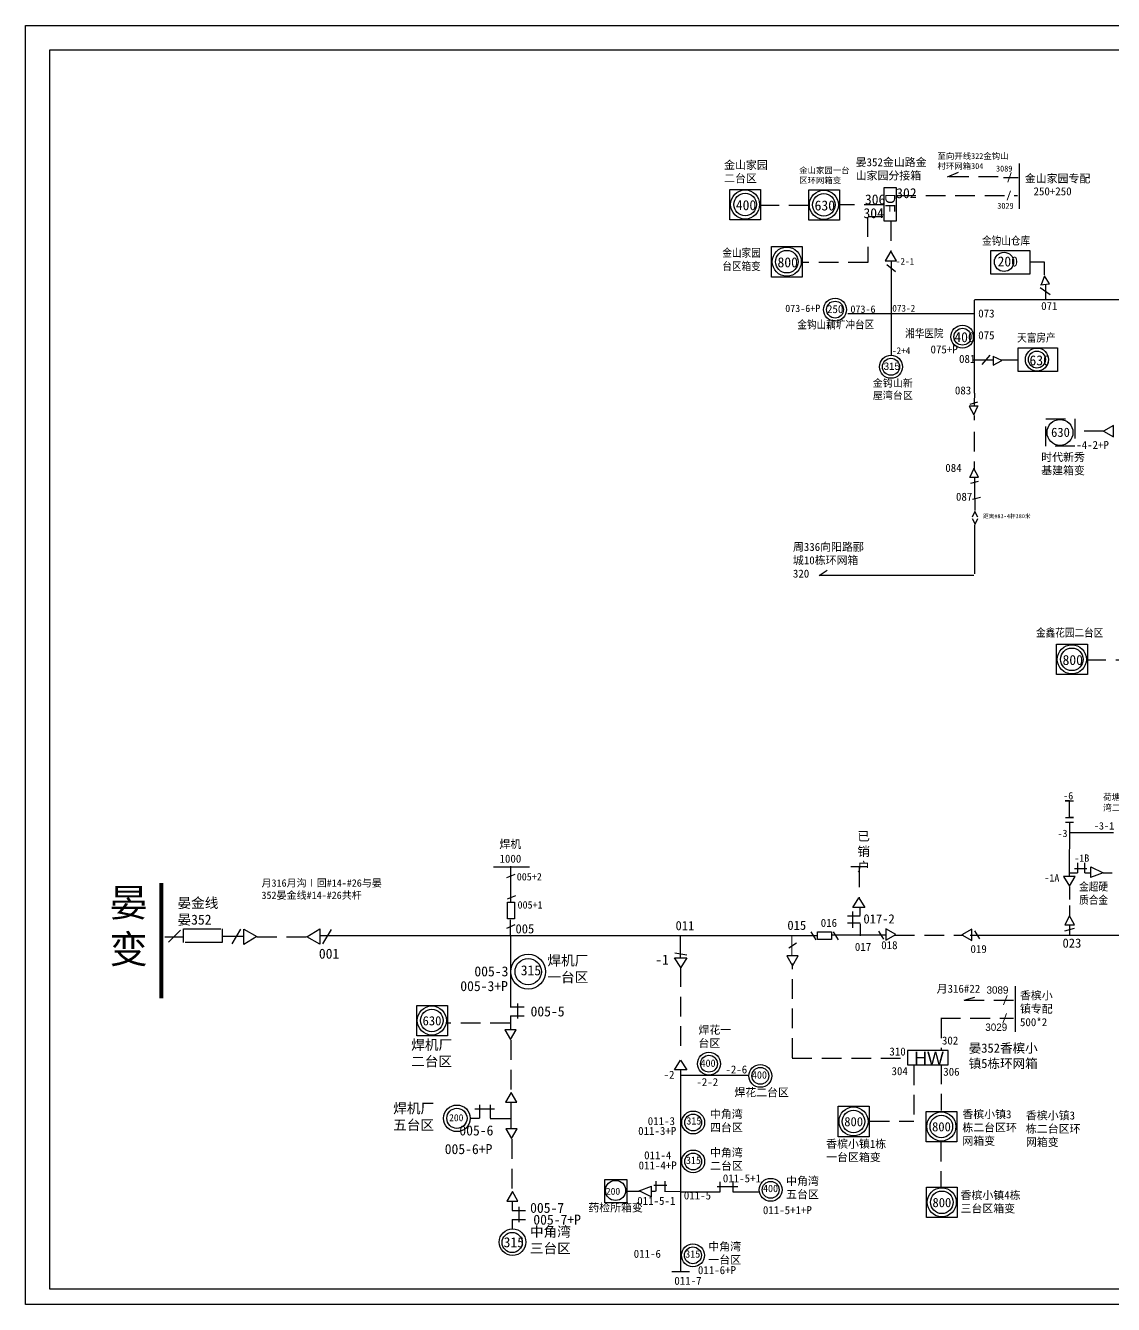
# Model space of a CAD drawing. Extents: x -417 to 88, y 44 to 364.
# Drawn here: x -416.9 to -145.1, y 44.1 to 363.8 of the extents above; entities that cross this region are included whole.
import ezdxf

# ---------------------------------------------------------------- set-up
doc = ezdxf.new("R2010")
doc.units = 0
doc.header["$LTSCALE"] = 0.774411
doc.linetypes.add('ACAD_ISO02W100', pattern=[15, 12, -3])
doc.linetypes.add('DASHED2', pattern=[9.525, 6.35, -3.175])
doc.layers.get('0').update_dxf_attribs({"linetype": 'CONTINUOUS'})
for name, color, linetype in [('0-RefEdit0', 7, 'CONTINUOUS'), ('Layer2', 1, 'CONTINUOUS'), ('MiniCADViewLayer', 7, 'CONTINUOUS')]:
    doc.layers.add(name, color=color, linetype=linetype)
doc.layers.add('MiniCADLayer', color=7, linetype='CONTINUOUS', lineweight=20)
doc.styles.add('hztxt_txtstyle_0.00_0_0', font='', dxfattribs={"bigfont": 'hztxt.shx'})
doc.styles.add('hztxt_txtstyle_0.79_0_0', font='', dxfattribs={"height": 0.786403, "bigfont": 'hztxt.shx'})
doc.styles.add('hztxt_txtstyle_2.00_0_0', font='', dxfattribs={"height": 2, "bigfont": 'hztxt.shx'})
doc.styles.add('hztxt_txtstyle_9.64_0_0', font='', dxfattribs={"height": 9.637272, "bigfont": 'hztxt.shx'})
doc.styles.add('SimSun_txtstyle_2.00_0_0', font='', dxfattribs={"height": 2})
doc.styles.add('SimSun_txtstyle_2.30_0_0', font='', dxfattribs={"height": 2.3})
doc.styles.get("Standard").update_dxf_attribs({"font": '', "height": 2.5})
doc.styles.add('字体', font='simkai_0.ttf', dxfattribs={"height": 2.5})
doc.styles.get('hztxt_txtstyle_0.00_0_0').set_extended_font_data('hztxt')
doc.styles.get('hztxt_txtstyle_0.79_0_0').set_extended_font_data('hztxt')
doc.styles.get('hztxt_txtstyle_2.00_0_0').set_extended_font_data('hztxt')
doc.styles.get('hztxt_txtstyle_9.64_0_0').set_extended_font_data('hztxt')
doc.styles.get('SimSun_txtstyle_2.00_0_0').set_extended_font_data('SimSun')
doc.styles.get('SimSun_txtstyle_2.30_0_0').set_extended_font_data('SimSun')
doc.styles.get('Standard').set_extended_font_data('SimSun')

msp = doc.modelspace()

# ---------------------------------------------------------------- linework, layer by layer
for p, q in [((-186.54, 325.99), (-183.81, 327.18)), ((-218.58, 226.3), (-216.65, 227.64)), ((-179.97, 226.3), (-218.58, 226.3)), ((-156.01, 169.98), (-157.16, 169.98)), ((-157.16, 169.98), (-155.05, 169.98)), ((-156.01, 165.85), (-156.01, 169.98)), ((-157.07, 165.85), (-155.03, 165.85)), ((-157.03, 164.65), (-155.02, 164.65)), ((-155.03, 165.85), (-156.01, 165.85))]:
    msp.add_line(p, q)
at = {"color": 0, "linetype": 'DASHED2'}
for p, q in [((-173.86, 326.02), (-186.6, 326.02)), ((-172.55, 325.86), (-168.86, 325.86)), ((-199.36, 321.32), (-169.02, 321.32)), ((-206.56, 315.87), (-206.42, 304.55)), ((-200.7, 314.93), (-200.7, 307.4)), ((-168.94, 280.12), (-173.05, 280.12)), ((-147.49, 262.42), (-154.75, 262.42))]:
    msp.add_line(p, q, dxfattribs=at)
at = {"color": 0, "linetype": 'Continuous'}
for p, q in [((-202.74, 315.97), (-206.33, 315.97)), ((-162.29, 304.63), (-165.88, 304.63)), ((-162.29, 301.53), (-162.29, 304.63)), ((-162.34, 301.27), (-163.15, 299.02)), ((-161.01, 299.23), (-162.34, 301.27)), ((-163.37, 298.3), (-160.9, 296.6)), ((-163.26, 299.01), (-161.01, 299.23)), ((-176, 281.38), (-177.93, 279.09)), ((-175.14, 281.2), (-175.14, 278.93)), ((-172.98, 280.06), (-175.14, 281.08)), ((-175.14, 278.93), (-172.98, 280.06)), ((-304.64, 93.04), (-299.75, 93.04)), ((-303.53, 93.97), (-303.53, 90.63)), ((-300.81, 93.97), (-300.81, 90.63)), ((-303.53, 90.62), (-305.74, 90.62))]:
    msp.add_line(p, q, dxfattribs=at)
at = {"color": 7, "linetype": 'Continuous'}
for p, q in [((-199.51, 302.27), (-201.69, 304.01)), ((-179.8, 295.36), (-76.86, 295.36)), ((-179.75, 291.75), (-211.41, 291.75)), ((-181.13, 268.69), (-179.99, 266.53)), ((-178.86, 268.69), (-181.13, 268.69)), ((-179.99, 266.53), (-178.97, 268.69)), ((-179.92, 253.06), (-180.94, 250.9)), ((-178.78, 250.9), (-179.92, 253.06)), ((-181.05, 250.9), (-178.78, 250.9)), ((-179.82, 250.84), (-179.82, 248.18)), ((-179.82, 248.33), (-179.67, 242.57)), ((-180.41, 240.59), (-179.66, 239.17)), ((-179.67, 242.32), (-180.34, 240.89)), ((-178.92, 240.89), (-179.67, 242.32)), ((-179.66, 239.17), (-178.99, 240.59)), ((-156.01, 151.16), (-156, 164.65)), ((-295.73, 153.64), (-295.73, 144.65)), ((-154, 152.04), (-154, 154.52)), ((-152.24, 152.04), (-152.24, 154.52)), ((-150.7, 150.83), (-150.7, 153.47)), ((-150.7, 153.47), (-147.67, 152.02)), ((-296.65, 150.83), (-294.55, 151.68)), ((-155.85, 152.04), (-154.07, 152.04)), ((-154.78, 153.09), (-151.7, 153.09)), ((-152.18, 152.04), (-150.74, 152.04)), ((-147.67, 152.02), (-150.83, 150.83)), ((-147.55, 152.04), (-145.43, 152.04)), ((-156.04, 148.52), (-156.02, 145.33)), ((-296.47, 145.53), (-294.37, 146.37)), ((-156.07, 141.22), (-157.2, 138.97)), ((-154.77, 138.97), (-156.07, 141.22)), ((-156.04, 143.8), (-156.04, 141.3)), ((-296.65, 138.15), (-294.61, 139.11)), ((-295.75, 136.29), (-295.75, 140.24)), ((-178.42, 135.52), (-179.67, 137.49)), ((-157.2, 138.97), (-154.77, 138.97)), ((-157.2, 137.5), (-154.83, 138.18)), ((-219.01, 136.29), (-343.27, 136.29)), ((-295.75, 136.36), (-295.75, 118.36)), ((-253.33, 136.15), (-253.33, 130.71)), ((-226.22, 133.23), (-224.25, 134.49)), ((-220.67, 137.21), (-219.42, 135.25)), ((-201.87, 136.42), (-215.46, 136.42)), ((-215.15, 137.21), (-213.9, 135.25)), ((-202.41, 135.45), (-203.67, 137.42)), ((-295.71, 118.48), (-292.33, 118.48)), ((-293.99, 119.36), (-293.99, 115.58)), ((-295.75, 116.24), (-295.75, 112.68)), ((-295.71, 116.24), (-292.33, 116.24)), ((-253.3, 102.73), (-253.3, 52.32)), ((-253.3, 101.45), (-236.26, 101.4)), ((-295.62, 94.57), (-295.62, 88.04)), ((-300.81, 90.62), (-295.65, 90.62)), ((-263.63, 72.47), (-260.47, 73.66)), ((-260.6, 73.66), (-260.6, 71.02)), ((-259.92, 73.91), (-256.67, 73.91)), ((-259.45, 74.88), (-259.45, 72.44)), ((-257.21, 74.93), (-257.21, 72.41)), ((-260.6, 71.02), (-263.63, 72.47)), ((-260.62, 72.38), (-259.48, 72.38)), ((-257.24, 72.38), (-253.25, 72.36)), ((-295.34, 67.59), (-291.97, 67.59)), ((-295.3, 69.95), (-295.3, 67.57)), ((-293.63, 68.47), (-293.63, 64.69)), ((-295.34, 65.35), (-291.97, 65.35)), ((-295.33, 65.36), (-295.33, 62.99)), ((-251.05, 52.23), (-255.44, 52.23))]:
    msp.add_line(p, q, dxfattribs=at)
at = {"color": 0}
msp.add_line((-162.07, 299.17), (-162.07, 295.25), dxfattribs=at)
at = {"color": 7, "linetype": 'DASHED2'}
for p, q in [((-179.82, 239.02), (-179.82, 226.3)), ((-208.65, 153.3), (-208.65, 145.67)), ((-208.38, 141.36), (-208.38, 143.35)), ((-199.7, 136.45), (-182.66, 136.45)), ((-253.25, 128.39), (-253.25, 107.8)), ((-225.28, 105.78), (-225.28, 129.3)), ((-182.3, 120.16), (-169.91, 120.16)), ((-188.21, 115.63), (-170.08, 115.63)), ((-188.16, 115.62), (-188.16, 107.56)), ((-295.87, 114.4), (-311.68, 114.4)), ((-295.66, 110.14), (-295.66, 96.85)), ((-225.32, 105.63), (-196.34, 105.63)), ((-194.99, 103.86), (-194.99, 89.89)), ((-188.12, 104.1), (-188.12, 92.62)), ((-205.96, 89.89), (-194.94, 89.89)), ((-295.38, 85.42), (-295.38, 72.12)), ((-188.18, 84.76), (-188.18, 73.28)), ((-266.58, 72.45), (-263.53, 72.45))]:
    msp.add_line(p, q, dxfattribs=at)
at = {"color": 7}
for p, q in [((-179.82, 234.89), (-179.82, 230.51)), ((-299.95, 153.5), (-291.02, 153.5)), ((-210.21, 143.34), (-208.69, 145.73)), ((-208.69, 145.73), (-207.17, 143.34)), ((-207.17, 143.34), (-210.21, 143.34)), ((-208.39, 139.27), (-208.39, 136.28)), ((-156.07, 138.96), (-156.04, 136.32)), ((-76.36, 136.32), (-180.9, 136.35)), ((-254.72, 130.73), (-251.68, 130.73)), ((-253.2, 128.34), (-254.72, 130.73)), ((-251.68, 130.73), (-253.2, 128.34)), ((-254.75, 102.74), (-253.22, 105.13)), ((-251.7, 102.74), (-254.75, 102.74)), ((-253.22, 105.13), (-251.7, 102.74)), ((-244.13, 73.61), (-238.91, 73.61)), ((-243.38, 72.24), (-243.38, 74.76)), ((-240.22, 74.89), (-240.22, 72.26)), ((-252.97, 72.24), (-243.38, 72.24)), ((-240.22, 72.25), (-233.53, 72.25))]:
    msp.add_line(p, q, dxfattribs=at)
at = {"color": 7, "ltscale": 2}
for p, q in [((-208.36, 141.19), (-211.5, 141.19)), ((-210.18, 138.22), (-210.18, 142.35)), ((-208.36, 139.38), (-211.5, 139.38))]:
    msp.add_line(p, q, dxfattribs=at)
at = {"linetype": 'Continuous'}
for p, q in [((-378.2, 137.68), (-381.2, 134.68)), ((-365.29, 134.25), (-363.1, 137.88)), ((-362.39, 134.11), (-362.39, 137.88)), ((-362.39, 137.88), (-359.15, 136.06)), ((-346.63, 136.01), (-343.4, 137.96)), ((-343.4, 137.96), (-343.4, 134.2)), ((-342.66, 134.24), (-340.47, 137.87)), ((-367.75, 136.13), (-362.5, 136.13)), ((-359.15, 136.06), (-362.39, 134.11)), ((-343.4, 134.2), (-346.63, 136.01))]:
    msp.add_line(p, q, dxfattribs=at)
at = {"linetype": 'ACAD_ISO02W100'}
msp.add_line((-377.45, 135.95), (-382.13, 135.95), dxfattribs=at)
at = {"linetype": 'DASHED2'}
msp.add_line((-359.06, 136.03), (-346.5, 136.03), dxfattribs=at)
at = {"color": 7, "linetype": 'Continuous', "lineweight": 0, "ltscale": 0.659298}
msp.add_line((-225.42, 131.25), (-225.42, 136.38), dxfattribs=at)
at = {"color": 7, "linetype": 'Continuous'}
for points in [[(-416.92, 363.8), (88.09, 363.8), (88.09, 44.11), (-416.92, 44.11)], [(-410.84, 357.75), (82.74, 357.75), (82.74, 47.95), (-410.84, 47.95)], [(-175.72, 301.66), (-175.72, 307.61), (-165.95, 307.61), (-165.95, 301.66)], [(-296.49, 144.63), (-294.78, 144.63), (-294.78, 140.48), (-296.49, 140.48)], [(-219.02, 135.34), (-219.02, 137.27), (-215.5, 137.27), (-215.5, 135.34)], [(-266.64, 75.33), (-266.64, 69.52), (-272.18, 69.52), (-272.18, 75.33)]]:
    msp.add_lwpolyline(points, close=True, dxfattribs=at)
at = {"color": 0}
for points in [[(-202.35, 323.36), (-199.36, 323.36), (-199.36, 314.93), (-202.35, 314.93)], [(-240.92, 322.86), (-233.24, 322.86), (-233.24, 315.24), (-240.92, 315.24)], [(-221.23, 322.78), (-213.55, 322.78), (-213.55, 315.17), (-221.23, 315.17)], [(-230.5, 308.57), (-222.82, 308.57), (-222.82, 300.95), (-230.5, 300.95)], [(-200.69, 307.42), (-202.11, 304.97), (-199.27, 304.97)], [(-147.55, 262.4), (-145.09, 260.98), (-145.09, 263.82)], [(-159.27, 209.16), (-151.59, 209.16), (-151.59, 201.55), (-159.27, 201.55)], [(-319.19, 118.86), (-311.52, 118.86), (-311.52, 111.25), (-319.19, 111.25)]]:
    msp.add_lwpolyline(points, close=True, dxfattribs=at)
at = {"color": 0, "linetype": 'Continuous'}
msp.add_lwpolyline([(-168.85, 277.33), (-168.85, 283.27), (-159.07, 283.27), (-159.07, 277.33)], close=True, dxfattribs=at)
at = {"color": 7, "linetype": 'Continuous'}
msp.add_lwpolyline([(-210.69, 153.55), (-206.55, 153.55)], dxfattribs=at)
at = {"color": 7}
for points in [[(-156.09, 148.66), (-154.67, 151.12), (-157.51, 151.12)], [(-199.47, 136.55), (-201.93, 137.97), (-201.93, 135.13)], [(-182.95, 136.51), (-180.49, 135.09), (-180.49, 137.93)], [(-225.26, 128.78), (-223.85, 131.24), (-226.68, 131.24)], [(-295.76, 110.31), (-294.34, 112.76), (-297.18, 112.76)], [(-295.57, 97.08), (-296.99, 94.63), (-294.15, 94.63)], [(-213.82, 93.65), (-206.14, 93.65), (-206.14, 86.03), (-213.82, 86.03)], [(-191.87, 92.37), (-184.2, 92.37), (-184.2, 84.76), (-191.87, 84.76)], [(-295.48, 85.58), (-294.06, 88.04), (-296.9, 88.04)], [(-295.28, 72.36), (-296.7, 69.9), (-293.87, 69.9)], [(-191.77, 73.42), (-184.09, 73.42), (-184.09, 65.81), (-191.77, 65.81)]]:
    msp.add_lwpolyline(points, close=True, dxfattribs=at)
at = {"linetype": 'Continuous', "const_width": 1}
msp.add_lwpolyline([(-383, 149.45), (-382.97, 120.62)], dxfattribs=at)
at = {"linetype": 'ACAD_ISO02W100'}
msp.add_lwpolyline([(-367.76, 137.96), (-367.76, 134.62), (-377.45, 134.62), (-377.45, 137.96)], close=True, dxfattribs=at)
at = {"color": 7, "lineweight": -2}
msp.add_lwpolyline([(-196.56, 104), (-186.38, 104), (-186.38, 107.57), (-196.56, 107.57)], close=True, dxfattribs=at)
at = {"color": 0}
for centre, radius in [((-237.12, 319.07), 3.63), ((-237.12, 319.07), 2.82), ((-217.43, 318.99), 3.63), ((-217.43, 318.99), 2.82), ((-226.7, 304.78), 3.63), ((-226.7, 304.78), 2.82), ((-164.19, 280.32), 2.88), ((-164.19, 280.32), 2.13), ((-155.47, 205.37), 3.63), ((-155.47, 205.37), 2.82), ((-315.4, 115.08), 3.63), ((-315.4, 115.08), 2.82)]:
    msp.add_circle(centre, radius, dxfattribs=at)
at = {"color": 7}
for centre, radius in [((-172.41, 304.73), 2.4), ((-200.66, 278.5), 2.88), ((-200.66, 278.5), 2.13), ((-210.02, 89.86), 3.63), ((-210.02, 89.86), 2.82), ((-188.08, 88.59), 3.63), ((-188.08, 88.59), 2.82), ((-187.97, 69.64), 3.63), ((-187.97, 69.64), 2.82)]:
    msp.add_circle(centre, radius, dxfattribs=at)
at = {"color": 0, "linetype": 'Continuous'}
for centre, radius in [((-214.64, 292.79), 2.86), ((-214.64, 292.79), 2.11), ((-182.81, 286.02), 2.86), ((-182.81, 286.02), 2.11)]:
    msp.add_circle(centre, radius, dxfattribs=at)
at = {"color": 7, "linetype": 'Continuous'}
for centre, radius in [((-291.32, 127.29), 4.35), ((-291.32, 127.29), 3.29), ((-246.15, 104.28), 2.86), ((-246.15, 104.28), 2.11), ((-233.31, 101.24), 2.86), ((-233.31, 101.24), 2.11), ((-309.13, 90.63), 3.33), ((-309.13, 90.63), 2.52), ((-250.09, 89.59), 2.86), ((-250.09, 89.59), 2.11), ((-250.09, 79.85), 2.86), ((-250.09, 79.85), 2.11), ((-269.49, 72.6), 2.52), ((-230.73, 72.76), 2.86), ((-230.73, 72.76), 2.11), ((-295.23, 59.68), 3.33), ((-295.32, 59.59), 2.52), ((-250.16, 56.38), 2.86), ((-250.16, 56.38), 2.11)]:
    msp.add_circle(centre, radius, dxfattribs=at)
at = {"layer": '0-RefEdit0', "color": 0, "linetype": 'Continuous'}
msp.add_line((-168.6, 329.33), (-168.6, 317.99), dxfattribs=at)
at = {"layer": '0-RefEdit0', "color": 0, "linetype": 'DASHED2'}
for p, q in [((-221.23, 318.83), (-233.24, 318.83)), ((-202.44, 318.96), (-213.29, 318.96)), ((-206.42, 304.55), (-222.87, 304.55)), ((-139.58, 205.13), (-151.59, 205.13))]:
    msp.add_line(p, q, dxfattribs=at)
at = {"layer": '0-RefEdit0', "color": 7, "ltscale": 2}
for p, q in [((-200.62, 304.87), (-200.64, 291.8)), ((-200.63, 291.78), (-200.63, 281.39)), ((-251.65, 131.43), (-254.7, 131.92))]:
    msp.add_line(p, q, dxfattribs=at)
at = {"layer": '0-RefEdit0', "color": 7, "linetype": 'Continuous'}
for p, q in [((-180.91, 269.18), (-178.95, 269.75)), ((-179.9, 270.38), (-179.9, 268.65)), ((-180.71, 249.37), (-178.75, 249.93)), ((-180.26, 245.37), (-178.3, 245.94)), ((-155.95, 162.1), (-145.04, 162.1)), ((-169.66, 123.64), (-169.66, 112.29))]:
    msp.add_line(p, q, dxfattribs=at)
at = {"layer": '0-RefEdit0', "color": 7, "linetype": 'DASHED2'}
for p, q in [((-179.9, 266.34), (-179.9, 265.18)), ((-179.9, 262.23), (-179.9, 252.91)), ((-182.34, 120.16), (-179.67, 120.88))]:
    msp.add_line(p, q, dxfattribs=at)
at = {"layer": '0-RefEdit0', "color": 0, "linetype": 'DASHED2'}
msp.add_lwpolyline([(-161.97, 265.49), (-154.75, 265.49), (-154.75, 258.7), (-161.97, 258.7)], close=True, dxfattribs=at)
at = {"layer": 'Layer2', "color": 7, "linetype": 'Continuous'}
msp.add_line((-179.8, 271.89), (-179.82, 295.12), dxfattribs=at)
at = {"layer": 'Layer2', "color": 0, "linetype": 'Continuous'}
msp.add_line((-175.29, 280.17), (-180.03, 280.15), dxfattribs=at)
at = {"layer": 'Layer2', "color": 0, "linetype": 'ByBlock'}
msp.add_circle((-158.43, 262.1), 3.24, dxfattribs=at)
at = {"layer": 'MiniCADLayer', "color": 7, "linetype": 'DASHED2', "ltscale": 0.744954}
for p, q in [((-170.6, 327.06), (-171.49, 324.68)), ((-171.65, 121.37), (-172.55, 118.98)), ((-171.82, 116.83), (-172.71, 114.45))]:
    msp.add_line(p, q, dxfattribs=at)
at = {"layer": 'MiniCADLayer', "color": 0, "linetype": 'DASHED2', "ltscale": 0.744954}
msp.add_line((-170.76, 322.53), (-171.66, 320.14), dxfattribs=at)
at = {"layer": 'MiniCADViewLayer', "color": 7}
msp.add_line((-179.8, 271.89), (-179.9, 269.48), dxfattribs=at)

# ---------------------------------------------------------------- texts
at = {"linetype": 'Continuous', "attachment_point": 1}
for s, insert, char_height, width, style in [('{\\fSimSun|b0|i0|c134|p2;金山家园二台区}', (-242.37, 329.94), 2, 11.0278, 'hztxt_txtstyle_0.00_0_0'), ('{\\fSimSun|b0|i0|c134|p2;晏352金山路金山家园分接箱}', (-209.49, 330.64), 2, 19.2907, 'hztxt_txtstyle_0.00_0_0'), ('{\\fSimSun|b0|i0|c134|p2;金山家园一台区环网箱变}', (-223.6, 328.35), 1.5, 12.5956, 'hztxt_txtstyle_0.00_0_0'), ('{\\fSimSun|b0|i0|c134|p2;晏\\f\uffbfﾬￌﾣﾤ_GB2312|b0|i0|c134|p49; \\P\\fSimSun|b0|i0|c134|p2;变}', (-395.96, 148.09), 7, 46.6545, '字体'), ('{\\fSimSun|b0|i0|c134|p2;晏金线\\P晏352}', (-378.97, 145.72), 2.5, 22.8827, '字体')]:
    msp.add_mtext(s, dxfattribs=dict(at, insert=insert, char_height=char_height, width=width, style=style))
at = {"insert": (-189.04, 331.93), "char_height": 1.5, "width": 18.6333, "attachment_point": 1, "style": '字体'}
msp.add_mtext('{\\fSimSun|b0|i0|c134|p2;至向开线}322{\\fSimSun|b0|i0|c134|p2;金钩山村环网箱304}', dxfattribs=at)
at = {"insert": (-199.36, 323.16), "char_height": 2.5, "width": 13.1434, "attachment_point": 1}
msp.add_mtext('302', dxfattribs=at)
at = {"color": 0, "attachment_point": 1}
for s, insert, char_height, width in [('400', (-239.44, 320.16), 2.5, 4.8377), ('630', (-219.75, 320.08), 2.5, 4.8377), ('306', (-207.18, 321.6), 2.5, 13.1434), ('304', (-207.54, 318.16), 2.5, 13.1434), ('800', (-229.02, 305.87), 2.5, 4.8377), ('400', (-184.83, 287.16), 2.5, 5.5682), ('800', (-157.79, 206.46), 2.5, 4.8377), ('630', (-317.71, 116.17), 2.3, 4.8377)]:
    msp.add_mtext(s, dxfattribs=dict(at, insert=insert, char_height=char_height, width=width))
at = {"color": 0, "linetype": 'Continuous', "insert": (-199.6, 321.77), "char_height": 2.5, "width": 38.0045, "attachment_point": 1, "rotation": 270, "style": 'hztxt_txtstyle_0.00_0_0'}
msp.add_mtext('{\\fArial|b0|i0|c0|p32;DF}', dxfattribs=at)
at = {"color": 0, "attachment_point": 1}
for s, insert, char_height, width, style in [('金钩山仓库', (-177.89, 310.83), 2, 15.4538, 'hztxt_txtstyle_0.00_0_0'), ('金山家园台区箱变', (-242.81, 307.79), 2, 11.2922, 'hztxt_txtstyle_0.00_0_0'), ('{\\fSimSun|b0|i0|c134|p2;073-6+P}', (-227.09, 294.03), 1.84, 13.1434, 'hztxt_txtstyle_0.00_0_0'), ('{\\fSimSun|b0|i0|c134|p2;250}', (-216.65, 293.93), 2, 5.5682, 'hztxt_txtstyle_0.00_0_0'), ('金钩山藕圹冲台区', (-224.06, 289.86), 2, 33.3735, 'hztxt_txtstyle_0.00_0_0'), ('天富房产', (-169.13, 286.58), 2, 15.4538, 'hztxt_txtstyle_0.00_0_0'), ('{\\f\uffbfﾬￌﾣﾤ_GB2312|b0|i0|c134|p49;金钩山新屋湾台区}', (-205.21, 275.35), 1.8369, 10.1639, 'hztxt_txtstyle_0.00_0_0'), ('{\\fSimSun|b0|i0|c134|p2;时代新秀基建箱变}', (-163.11, 256.91), 2, 13.1434, 'hztxt_txtstyle_0.00_0_0'), ('{\\fSimSun|b0|i0|c134|p2;焊机厂二台区}', (-320.56, 110.27), 2.5, 12.2029, '字体')]:
    msp.add_mtext(s, dxfattribs=dict(at, insert=insert, char_height=char_height, width=width, style=style))
at = {"color": 7, "attachment_point": 1}
for s, insert, char_height, width, style in [('{\\fSimSun|b0|i0|c134|p2;-2-1}', (-199.45, 305.7), 1.6899, 12.0713, 'hztxt_txtstyle_0.00_0_0'), ('{\\fSimSun|b0|i0|c134|p2;073-6}', (-210.79, 293.84), 1.84, 13.1434, 'hztxt_txtstyle_0.00_0_0'), ('{\\fSimSun|b0|i0|c134|p2;073-2}', (-200.34, 293.98), 1.6899, 12.0713, 'hztxt_txtstyle_0.00_0_0'), ('湘华医院', (-197.13, 287.66), 2, 15.0319, 'hztxt_txtstyle_0.00_0_0'), ('{\\fSimSun|b0|i0|c134|p2;-2+4}', (-200.42, 283.38), 1.6899, 12.0713, 'hztxt_txtstyle_0.00_0_0'), ('{\\fSimSun|b0|i0|c134|p2;-6}', (-157.62, 172.19), 1.84, 13.1434, 'hztxt_txtstyle_0.00_0_0'), ('荷塘铺村坝湾二台区', (-147.65, 171.57), 1.6, 11.0417, 'hztxt_txtstyle_9.64_0_0'), ('{\\fSimSun|b0|i0|c134|p2;-3-}1', (-149.94, 164.66), 1.84, 3.8702, 'hztxt_txtstyle_0.00_0_0'), ('焊机', (-298.52, 160.17), 2, 13.1434, '字体'), ('已销户', (-209.06, 162.34), 2.3, 4.8377, 'SimSun_txtstyle_2.30_0_0'), ('{\\fSimSun|b0|i0|c134|p2;-3}', (-159.05, 162.79), 1.84, 3.8702, 'hztxt_txtstyle_0.00_0_0'), ('1000', (-298.49, 156.54), 2, 13.1434, '字体'), ('{\\fSimSun|b0|i0|c134|p2;-1\\fSimSun|b0|i0|c0|p2;B}', (-154.86, 156.6), 1.84, 6.4719, 'hztxt_txtstyle_0.00_0_0'), ('{\\fSimSun|b0|i0|c134|p2;-1A}', (-162.34, 151.66), 1.84, 6.4719, 'hztxt_txtstyle_0.00_0_0'), ('焊机厂一台区', (-286.52, 131.34), 2.5, 10.5274, '字体'), ('{\\fSimSun|b0|i0|c134|p2;月316#22}', (-189.25, 124.03), 2, 15.7571, 'hztxt_txtstyle_0.00_0_0'), ('3089', (-176.79, 123.63), 1.84, 13.1434, 'hztxt_txtstyle_0.00_0_0'), ('{\\fSimSun|b0|i0|c134|p2;香槟小镇专配\\P500*2}', (-168.43, 122.34), 2, 10.2399, 'hztxt_txtstyle_0.00_0_0'), ('3029', (-177.09, 114.33), 1.84, 13.1434, 'hztxt_txtstyle_0.00_0_0'), ('焊机厂五台区', (-325.06, 94.39), 2.5, 11.6389, '字体'), ('{\\fSimSun|b0|i0|c134|p2;香槟小镇3栋二台区环网箱变}', (-182.83, 92.65), 2, 13.6237, '字体'), ('{\\fSimSun|b0|i0|c134|p2;香槟小镇3栋二台区环网箱变}', (-166.94, 92.34), 2, 13.6237, '字体'), ('{\\fSimSun|b0|i0|c134|p2;香槟小镇1栋一台区箱变}', (-216.86, 85.23), 2, 15.6811, '字体'), ('{\\fSimSun|b0|i0|c134|p2;香槟小镇4栋三台区箱变}', (-183.28, 72.4), 2, 15.6811, '字体'), ('中角湾三台区', (-290.9, 63.55), 2.5, 11.6389, '字体')]:
    msp.add_mtext(s, dxfattribs=dict(at, insert=insert, char_height=char_height, width=width, style=style))
for s, insert, char_height, width in [('200', (-174.03, 306.08), 2.5, 3.6767), ('005+2', (-294.18, 151.94), 1.84, 3.8702), ('005+1', (-293.98, 144.91), 1.84, 3.8702), ('017-2', (-207.55, 141.64), 2.3, 4.8377), ('005', (-294.5, 139.16), 2.3, 4.8377), ('011', (-254.5, 139.96), 2.3, 4.8377), ('015', (-226.55, 140.04), 2.3, 4.8377), ('023', (-157.79, 135.59), 2.3, 4.8377), ('400', (-248.25, 105.33), 1.84, 3.8702), ('400', (-235.41, 102.4), 1.84, 3.8702), ('315', (-251.8, 90.91), 1.84, 3.8702), ('800', (-212.34, 90.95), 2.3, 4.8377), ('800', (-190.39, 89.68), 2.3, 4.8377), ('315', (-251.9, 81.07), 1.84, 3.8702), ('400', (-232.64, 74.02), 1.84, 3.8702), ('800', (-190.29, 70.73), 2.3, 4.8377), ('315', (-252.08, 57.64), 1.84, 3.8702)]:
    msp.add_mtext(s, dxfattribs=dict(at, insert=insert, char_height=char_height, width=width))
at = {"color": 0, "linetype": 'DASHED2', "insert": (-166.05, 281.37), "char_height": 2.5, "width": 2.4095, "attachment_point": 1}
msp.add_mtext('630', dxfattribs=at)
at = {"color": 7, "linetype": 'DASHED2', "insert": (-202.52, 279.56), "char_height": 1.837, "width": 2.4095, "attachment_point": 1, "style": 'hztxt_txtstyle_0.00_0_0'}
msp.add_mtext('315', dxfattribs=at)
at = {"color": 0, "linetype": 'ByBlock', "insert": (-160.65, 263.28), "char_height": 2.3, "width": 4.8377, "attachment_point": 1, "style": 'hztxt_txtstyle_0.00_0_0'}
msp.add_mtext('{\\fSimSun|b0|i0|c134|p2;630}', dxfattribs=at)
at = {"color": 7, "linetype": 'Continuous', "attachment_point": 1}
for s, insert, char_height, width, style in [('{\\fSimSun|b0|i0|c134|p2;-4-2+P}', (-154.36, 259.96), 2, 4.1583, 'hztxt_txtstyle_0.00_0_0'), ('{\\fSimSun|b0|i0|c134|p2;距离#83-4杆380米}', (-177.65, 241.66), 1, 11.5547, 'hztxt_txtstyle_0.00_0_0'), ('金超硬质合金', (-153.64, 149.36), 2, 8.7381, 'hztxt_txtstyle_0.00_0_0'), ('{\\fSimSun|b0|i0|c134|p2;001}', (-343.63, 133.04), 2.5, 22.8827, '字体'), ('{\\fSimSun|b0|i0|c134|p2;005-3}', (-304.77, 128.62), 2.5, 22.8827, '字体'), ('315', (-293.19, 128.88), 2.5, 4.0175, '字体'), ('{\\fSimSun|b0|i0|c134|p2;005-3+P}', (-308.29, 124.94), 2.5, 22.8827, '字体'), ('{\\fSimSun|b0|i0|c134|p2;005-5}', (-290.73, 118.61), 2.5, 22.8827, '字体'), ('\\pt18.4;{\\fSimSun|b0|i0|c134|p2;晏352香槟小镇5栋环网箱}', (-181.25, 109.33), 2.3, 19.6335, '字体'), ('200', (-311.08, 91.66), 1.75, 2.8123, '字体'), ('{\\fSimSun|b0|i0|c134|p2;005-6}', (-308.52, 88.85), 2.5, 22.8827, '字体'), ('{\\fSimSun|b0|i0|c134|p2;005-6+P}', (-312.18, 84.19), 2.5, 22.8827, '字体'), ('200', (-271.91, 73.27), 1.75, 2.8123, '字体'), ('{\\fSimSun|b0|i0|c134|p2;005-7}', (-290.84, 69.5), 2.5, 22.8827, '字体'), ('{\\fSimSun|b0|i0|c134|p2;005-7+P}', (-290.04, 66.55), 2.5, 22.8827, '字体'), ('315', (-297.47, 60.9), 2.5, 4.0175, '字体')]:
    msp.add_mtext(s, dxfattribs=dict(at, insert=insert, char_height=char_height, width=width, style=style))
at = {"color": 1, "true_color": 0xff0000, "insert": (-225.17, 234.47), "char_height": 2, "width": 19.811, "attachment_point": 1, "style": 'hztxt_txtstyle_2.00_0_0'}
msp.add_mtext('{\\fSimSun|b0|i0|c134|p2;周336向阳路郦城10栋环网箱320}', dxfattribs=at)
at = {"color": 0, "linetype": 'Continuous', "insert": (-164.42, 212.85), "char_height": 2, "width": 38.0045, "attachment_point": 1, "style": 'hztxt_txtstyle_0.00_0_0'}
msp.add_mtext('金鑫花园二台区', dxfattribs=at)
at = {"color": 1, "linetype": 'Continuous', "insert": (-357.97, 150.38), "char_height": 1.84, "width": 29.9974, "attachment_point": 1, "style": '字体'}
msp.add_mtext('{\\fSimSun|b0|i0|c134|p2;月316月沟Ⅰ回#14-#26与晏352晏金线#14-#26共杆}', dxfattribs=at)
at = {"layer": 'Layer2', "color": 0, "linetype": 'Continuous', "width": 22.1267, "attachment_point": 1, "style": 'hztxt_txtstyle_0.79_0_0'}
for s, insert, char_height in [('{\\fSimSun|b0|i0|c134|p2;3089}', (-174.41, 328.8), 1.5), ('{\\fSimSun|b0|i0|c134|p2;金山家园专配}', (-167.23, 326.57), 2), ('{\\fSimSun|b0|i0|c134|p2;250+250}', (-165.04, 323.37), 2), ('{\\fSimSun|b0|i0|c134|p2;3029}', (-174.1, 319.5), 1.5)]:
    msp.add_mtext(s, dxfattribs=dict(at, insert=insert, char_height=char_height))
at = {"layer": 'Layer2', "color": 7, "linetype": 'Continuous', "attachment_point": 1}
for s, insert, char_height, width in [('071', (-163.13, 294.69), 2, 27.7715), ('073', (-178.86, 292.83), 2, 27.7715), ('075', (-178.86, 287.39), 2, 27.7715), ('075+P', (-190.78, 283.85), 2, 27.7715), ('081', (-183.65, 281.48), 2, 27.7715), ('083', (-184.69, 273.6), 2, 27.7715), ('087', (-184.42, 247.02), 2, 27.7715), ('016', (-218.22, 140.49), 2, 27.7715), ('017', (-209.69, 134.49), 2, 27.7715), ('018', (-203.1, 134.92), 2, 27.7715), ('-1', (-259.59, 131.55), 2.5, 2.5034), ('019', (-180.8, 133.95), 2, 27.7715), ('302', (-187.93, 111.08), 2, 27.7715), ('310', (-201.06, 108.33), 2, 27.7715), ('-2', (-257.49, 102.51), 2, 2.0027), ('-2-6', (-242.04, 103.84), 2, 2.0027), ('304', (-200.53, 103.43), 2, 27.7715), ('306', (-187.6, 103.28), 2, 27.7715), ('-2-2', (-249.3, 100.69), 2, 2.0027), ('011-3', (-261.45, 90.94), 2, 2.0027), ('011-3+P', (-263.84, 88.48), 2, 2.0027), ('011-4', (-262.35, 82.39), 2, 2.0027), ('011-4+P', (-263.73, 79.86), 2, 2.0027), ('011-5+1', (-242.68, 76.63), 2, 2.0027), ('011-5-1', (-264.07, 71), 2, 2.0027), ('011-5', (-252.43, 72.35), 2, 2.0027), ('011-5+1+P', (-232.67, 68.68), 2, 2.0027), ('011-6', (-264.96, 57.77), 2, 2.0027), ('011-6+P', (-248.91, 53.68), 2, 2.0027), ('011-7', (-254.8, 51.02), 2, 2.0027)]:
    msp.add_mtext(s, dxfattribs=dict(at, insert=insert, char_height=char_height, width=width))
for s, insert, char_height, width, style in [('084', (-187.09, 254.23), 2, 27.7715, 'SimSun_txtstyle_2.00_0_0'), ('{\\fSimSun|b0|i0|c134|p2;焊花一台区}', (-248.77, 113.74), 2, 10.2709, '字体'), ('{\\fArial|b0|i0|c0|p32;\\H1.334x;HW}', (-194.83, 107.29), 2.3787, 82.3438, 'hztxt_txtstyle_0.00_0_0'), ('{\\fSimSun|b0|i0|c134|p2;焊花二台区}', (-239.8, 98.11), 2, 22.808, '字体'), ('{\\fSimSun|b0|i0|c134|p2;中角湾四台区}', (-245.9, 92.67), 2, 10.2709, '字体'), ('{\\fSimSun|b0|i0|c134|p2;中角湾二台区}', (-245.89, 83.07), 2, 10.2709, '字体'), ('{\\fSimSun|b0|i0|c134|p2;中角湾五台区}', (-226.87, 75.96), 2, 10.2709, '字体'), ('药检所箱变', (-276.3, 69.31), 2, 16.0111, '字体'), ('{\\fSimSun|b0|i0|c134|p2;中角湾一台区}', (-246.31, 59.58), 2, 10.2709, '字体')]:
    msp.add_mtext(s, dxfattribs=dict(at, insert=insert, char_height=char_height, width=width, style=style))

doc.saveas('drawing.dxf')
